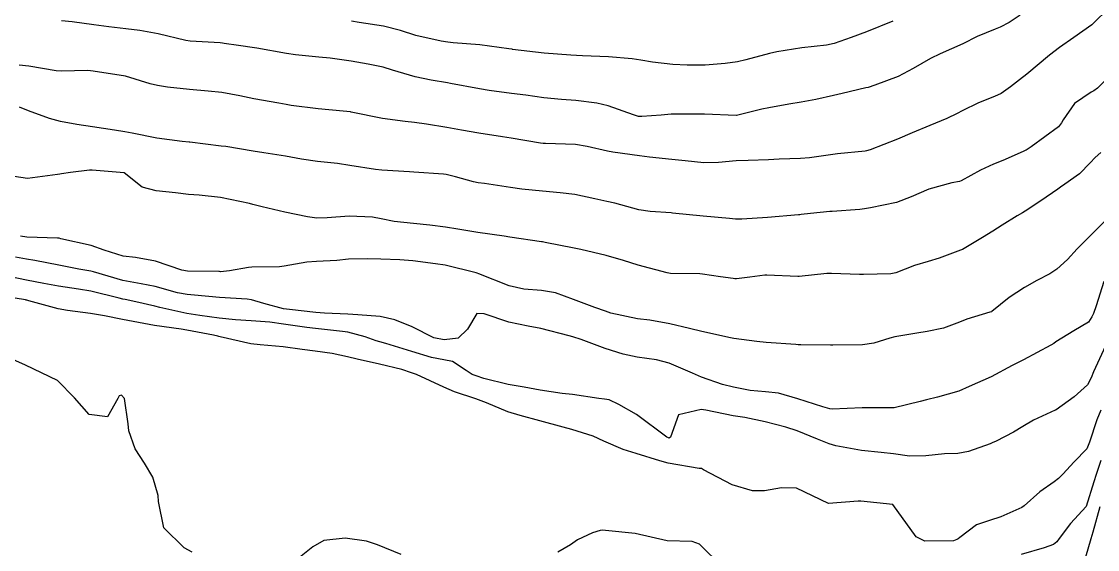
# Model space of a CAD drawing. Header units: metres. Extents: x 307586 to 320046, y 7427249 to 7434250.
# Drawn here: x 313745.7 to 313812.5, y 7433016.1 to 7433048.9 of the extents above; entities that cross this region are included whole.
import ezdxf

# ---------------------------------------------------------------- set-up
doc = ezdxf.new("R2010")
doc.units = ezdxf.units.M
doc.header["$MEASUREMENT"] = 0
doc.layers.add('Curvas de Nivel 1m', color=11, linetype='Continuous')
doc.layers.add('Curvas de Nivel 5m', color=15, linetype='Continuous')

msp = doc.modelspace()

# ---------------------------------------------------------------- linework, layer by layer
at = {"layer": 'Curvas de Nivel 1m', "flags": 128}
for points, elevation in [([(313813.244, 7433049.688), (313812.281, 7433048.739), (313812.192, 7433048.666), (313811.067, 7433047.868), (313810.178, 7433047.25), (313809.561, 7433046.769), (313808.161, 7433045.595), (313807.703, 7433045.249), (313807.127, 7433044.8), (313806.559, 7433044.394), (313806.144, 7433044.207), (313805.145, 7433043.813), (313804.13, 7433043.309), (313803.816, 7433043.147), (313803.175, 7433042.844), (313802.118, 7433042.401), (313801.025, 7433041.96), (313800.11, 7433041.568), (313798.415, 7433040.905), (313798.181, 7433040.829), (313798.101, 7433040.814), (313796.38, 7433040.646), (313796.098, 7433040.611), (313794.643, 7433040.396), (313794.094, 7433040.358), (313792.755, 7433040.309), (313792.092, 7433040.272), (313790.843, 7433040.242), (313790.091, 7433040.209), (313789.001, 7433040.104), (313788.089, 7433040.091), (313786.925, 7433040.207), (313786.092, 7433040.296), (313784.717, 7433040.441), (313784.095, 7433040.524), (313782.438, 7433040.755), (313782.099, 7433040.818), (313780.826, 7433041.113), (313780.104, 7433041.217), (313778.245, 7433041.289), (313778.104, 7433041.296), (313777.937, 7433041.319), (313776.107, 7433041.625), (313775.576, 7433041.708), (313774.11, 7433041.93), (313773.025, 7433042.119), (313772.114, 7433042.282), (313770.851, 7433042.497), (313770.117, 7433042.602), (313769.529, 7433042.661), (313768.119, 7433042.846), (313766.167, 7433043.245), (313766.123, 7433043.252), (313765.673, 7433043.295), (313764.124, 7433043.447), (313762.448, 7433043.657), (313762.127, 7433043.712), (313761.677, 7433043.795), (313760.13, 7433044.066), (313759.257, 7433044.243), (313758.134, 7433044.446), (313757.283, 7433044.541), (313756.135, 7433044.647), (313754.769, 7433044.791), (313754.137, 7433044.884), (313753.689, 7433044.988), (313752.143, 7433045.46), (313750.148, 7433045.788), (313749.818, 7433045.813), (313748.147, 7433045.789), (313747.842, 7433045.81), (313746.151, 7433046.081), (313745.538, 7433046.15)], 756), ([(313807.745, 7433049.249), (313807.057, 7433048.801), (313806.493, 7433048.504), (313806.189, 7433048.386), (313805.063, 7433047.942), (313804.179, 7433047.483), (313802.776, 7433046.851), (313802.17, 7433046.572), (313801.097, 7433045.938), (313800.159, 7433045.44), (313798.718, 7433044.902), (313798.286, 7433044.773), (313798.15, 7433044.738), (313796.675, 7433044.395), (313796.143, 7433044.277), (313795.051, 7433044.029), (313794.136, 7433043.851), (313793.365, 7433043.731), (313792.131, 7433043.513), (313791.696, 7433043.418), (313790.123, 7433043.034), (313790.093, 7433043.031), (313788.124, 7433043.117), (313788.037, 7433043.118), (313786.124, 7433043.119), (313786.057, 7433043.117), (313785.437, 7433043.057), (313784.234, 7433042.957), (313784.122, 7433042.958), (313784.026, 7433042.975), (313783.712, 7433043.076), (313782.131, 7433043.633), (313781.443, 7433043.798), (313780.136, 7433043.963), (313779.247, 7433044.023), (313778.138, 7433044.133), (313777.016, 7433044.285), (313776.141, 7433044.388), (313774.754, 7433044.574), (313774.145, 7433044.677), (313772.35, 7433045.016), (313772.15, 7433045.052), (313771.138, 7433045.23), (313770.155, 7433045.436), (313768.747, 7433045.85), (313768.16, 7433046.028), (313767.222, 7433046.22), (313766.164, 7433046.397), (313764.879, 7433046.59), (313764.163, 7433046.653), (313762.705, 7433046.792), (313762.166, 7433046.875), (313760.321, 7433047.208), (313760.171, 7433047.229), (313759.183, 7433047.375), (313758.285, 7433047.499), (313758.174, 7433047.52), (313758.029, 7433047.536), (313756.175, 7433047.644), (313755.902, 7433047.687), (313754.18, 7433048.108), (313753.049, 7433048.314), (313752.182, 7433048.413), (313751.123, 7433048.531), (313750.185, 7433048.652), (313748.846, 7433048.834), (313748.187, 7433048.916)], 757), ([(313799.818, 7433048.886), (313798.186, 7433048.228), (313797.236, 7433047.866), (313796.179, 7433047.499), (313795.711, 7433047.401), (313794.176, 7433047.227), (313792.62, 7433046.973), (313792.172, 7433046.868), (313790.685, 7433046.478), (313790.167, 7433046.367), (313789.42, 7433046.266), (313788.164, 7433046.159), (313787.051, 7433046.154), (313786.164, 7433046.192), (313784.896, 7433046.332), (313784.167, 7433046.46), (313783.633, 7433046.544), (313782.169, 7433046.666), (313780.545, 7433046.741), (313780.169, 7433046.75), (313779.813, 7433046.769), (313778.17, 7433046.908), (313776.206, 7433047.136), (313776.173, 7433047.143), (313775.979, 7433047.172), (313774.175, 7433047.406), (313772.51, 7433047.549), (313772.176, 7433047.576), (313771.762, 7433047.639), (313770.181, 7433048), (313769.229, 7433048.3), (313768.186, 7433048.584), (313766.672, 7433048.801), (313766.189, 7433048.886)], 758), ([(313812.751, 7433040.73), (313812.404, 7433040.43), (313812.093, 7433040.097), (313811.42, 7433039.409), (313810.511, 7433038.756), (313810.25, 7433038.58), (313810.07, 7433038.449), (313809.02, 7433037.733), (313808.056, 7433037.081), (313807.873, 7433036.974), (313807.549, 7433036.795), (313806.627, 7433036.224), (313806.043, 7433035.847), (313805.403, 7433035.452), (313804.352, 7433034.827), (313804.145, 7433034.715), (313804.03, 7433034.66), (313802.701, 7433034.171), (313802.019, 7433033.962), (313801.18, 7433033.704), (313800.009, 7433033.264), (313799.694, 7433033.198), (313798.007, 7433033.155), (313797.759, 7433033.16), (313796.007, 7433033.226), (313795.724, 7433033.216), (313794.004, 7433033.029), (313793.931, 7433033.024), (313792.005, 7433033.109), (313791.881, 7433033.105), (313790.949, 7433032.991), (313790.113, 7433032.888), (313790.002, 7433032.886), (313789.899, 7433032.899), (313789.116, 7433033.013), (313788.005, 7433033.179), (313787.844, 7433033.192), (313786.006, 7433033.224), (313785.804, 7433033.254), (313784.013, 7433033.731), (313783.086, 7433034.015), (313782.021, 7433034.328), (313780.436, 7433034.707), (313780.028, 7433034.791), (313778.224, 7433035.147), (313778.062, 7433035.179), (313778.033, 7433035.183), (313777.995, 7433035.189), (313776.036, 7433035.481), (313775.681, 7433035.529), (313774.039, 7433035.764), (313772.804, 7433035.972), (313772.042, 7433036.093), (313771.052, 7433036.22), (313770.044, 7433036.322), (313768.841, 7433036.456), (313768.046, 7433036.604), (313767.49, 7433036.711), (313766.048, 7433036.786), (313764.68, 7433036.67), (313764.046, 7433036.655), (313763.461, 7433036.733), (313762.05, 7433037.025), (313760.65, 7433037.354), (313760.054, 7433037.507), (313759.856, 7433037.561), (313758.059, 7433037.941), (313756.734, 7433038.074), (313756.06, 7433038.116), (313755.26, 7433038.219), (313754.062, 7433038.354), (313753.191, 7433038.57), (313752.073, 7433039.46), (313750.075, 7433039.63), (313749.921, 7433039.636), (313748.738, 7433039.493), (313748.174, 7433039.397), (313748.072, 7433039.385), (313747.93, 7433039.361), (313746.069, 7433039.107), (313744.242, 7433039.378)], 754), ([(313813.237, 7433036.722), (313812.041, 7433035.506), (313811.653, 7433035.128), (313811.288, 7433034.747), (313810.687, 7433034.09), (313810.014, 7433033.491), (313809.572, 7433033.204), (313808.78, 7433032.778), (313807.999, 7433032.351), (313807.059, 7433031.732), (313805.983, 7433030.865), (313805.949, 7433030.845), (313805.855, 7433030.811), (313804.426, 7433030.375), (313803.973, 7433030.201), (313802.984, 7433029.829), (313801.964, 7433029.606), (313801.315, 7433029.514), (313799.959, 7433029.282), (313799.642, 7433029.2), (313798.648, 7433028.9), (313797.952, 7433028.787), (313796.108, 7433028.772), (313795.951, 7433028.772), (313794.119, 7433028.781), (313793.951, 7433028.788), (313793.8, 7433028.801), (313791.952, 7433028.924), (313791.371, 7433028.986), (313789.956, 7433029.182), (313789.742, 7433029.217), (313787.962, 7433029.609), (313787.202, 7433029.8), (313785.969, 7433030.099), (313784.722, 7433030.312), (313783.973, 7433030.409), (313782.309, 7433030.764), (313781.979, 7433030.868), (313781.304, 7433031.107), (313779.988, 7433031.608), (313778.863, 7433032.008), (313777.993, 7433032.168), (313776.908, 7433032.246), (313775.996, 7433032.456), (313774.111, 7433033.189), (313774.004, 7433033.23), (313773.944, 7433033.25), (313772.011, 7433033.727), (313771.412, 7433033.826), (313770.014, 7433033.999), (313769.199, 7433034.065), (313768.016, 7433034.1), (313767.159, 7433034.13), (313766.015, 7433034.099), (313765.284, 7433034.027), (313764.013, 7433033.952), (313763.409, 7433033.922), (313762.008, 7433033.678), (313761.711, 7433033.638), (313760.005, 7433033.606), (313759.787, 7433033.58), (313758.624, 7433033.374), (313758.052, 7433033.33), (313758.002, 7433033.333), (313757.955, 7433033.333), (313756.002, 7433033.36), (313755.645, 7433033.414), (313754.008, 7433033.977), (313752.773, 7433034.211), (313752.011, 7433034.302), (313750.82, 7433034.667), (313750.018, 7433034.947), (313748.142, 7433035.379), (313748.022, 7433035.402), (313747.931, 7433035.41), (313746.022, 7433035.468), (313745.625, 7433035.534)], 753), ([(313812.944, 7433032.726), (313812.457, 7433031.203), (313812.285, 7433030.735), (313812.194, 7433030.522), (313811.975, 7433030.193), (313811.066, 7433029.649), (313809.956, 7433028.964), (313809.837, 7433028.88), (313809.653, 7433028.765), (313807.944, 7433027.85), (313807.24, 7433027.497), (313805.933, 7433026.81), (313804.56, 7433026.19), (313803.924, 7433025.919), (313802.601, 7433025.531), (313801.918, 7433025.363), (313801.521, 7433025.26), (313799.913, 7433024.88), (313797.95, 7433024.872), (313797.912, 7433024.869), (313796.053, 7433024.786), (313795.911, 7433024.808), (313795.482, 7433024.934), (313793.918, 7433025.43), (313792.73, 7433025.777), (313791.922, 7433025.874), (313790.958, 7433025.955), (313789.924, 7433026.149), (313789.244, 7433026.328), (313787.93, 7433026.781), (313787.37, 7433027.036), (313785.939, 7433027.659), (313785.149, 7433027.85), (313783.942, 7433028.028), (313783.064, 7433028.203), (313781.948, 7433028.559), (313780.46, 7433029.115), (313779.955, 7433029.286), (313779.724, 7433029.356), (313777.963, 7433029.808), (313777.167, 7433029.95), (313775.968, 7433030.202), (313774.443, 7433030.718), (313773.976, 7433030.724), (313773.408, 7433029.751), (313772.819, 7433029.207), (313771.952, 7433029.1), (313771.302, 7433029.227), (313769.963, 7433029.911), (313768.88, 7433030.34), (313767.972, 7433030.547), (313766.595, 7433030.659), (313765.974, 7433030.693), (313764.52, 7433030.759), (313763.975, 7433030.794), (313762.339, 7433030.973), (313761.978, 7433031.032), (313760.745, 7433031.352), (313759.985, 7433031.587), (313759.721, 7433031.627), (313757.986, 7433031.721), (313756.447, 7433031.862), (313755.988, 7433031.91), (313755.385, 7433032.02), (313753.993, 7433032.4), (313753.121, 7433032.57), (313751.996, 7433032.78), (313750.158, 7433033.322), (313750.002, 7433033.362), (313749.26, 7433033.487), (313748.005, 7433033.734), (313746.515, 7433034.029), (313746.009, 7433034.103), (313745.321, 7433034.225)], 752), ([(313813.04, 7433028.724), (313812.304, 7433027.102), (313812.15, 7433026.737), (313811.929, 7433026.311), (313811.102, 7433025.567), (313809.971, 7433024.759), (313809.935, 7433024.738), (313809.912, 7433024.73), (313808.566, 7433024.117), (313807.897, 7433023.708), (313807.323, 7433023.364), (313806.237, 7433022.806), (313805.999, 7433022.692), (313805.881, 7433022.639), (313804.538, 7433022.162), (313803.875, 7433022.04), (313803.045, 7433022.013), (313801.873, 7433021.895), (313800.861, 7433021.882), (313799.874, 7433022.023), (313799.093, 7433022.11), (313797.876, 7433022.227), (313796.282, 7433022.523), (313795.88, 7433022.633), (313795.149, 7433022.937), (313793.891, 7433023.457), (313793.183, 7433023.672), (313791.898, 7433023.998), (313790.628, 7433024.266), (313789.904, 7433024.381), (313788.209, 7433024.724), (313787.909, 7433024.777), (313786.504, 7433024.444), (313786.014, 7433023.049), (313785.931, 7433023.001), (313785.882, 7433023.006), (313785.792, 7433023.051), (313783.904, 7433024.464), (313782.804, 7433025.087), (313782.193, 7433025.373), (313781.916, 7433025.422), (313781.565, 7433025.455), (313779.919, 7433025.709), (313779.281, 7433025.765), (313777.921, 7433025.97), (313776.925, 7433026.157), (313775.924, 7433026.322), (313774.411, 7433026.703), (313773.93, 7433026.857), (313773.69, 7433026.953), (313773.328, 7433027.199), (313772.477, 7433027.75), (313771.939, 7433027.864), (313771.16, 7433028.009), (313769.944, 7433028.371), (313768.327, 7433028.878), (313767.95, 7433028.981), (313767.727, 7433029.04), (313767.045, 7433029.274), (313765.957, 7433029.572), (313765.627, 7433029.624), (313763.96, 7433029.801), (313763.412, 7433029.868), (313761.964, 7433030.065), (313761.124, 7433030.19), (313759.967, 7433030.283), (313758.997, 7433030.341), (313757.969, 7433030.45), (313756.769, 7433030.6), (313755.973, 7433030.738), (313754.291, 7433031.114), (313753.979, 7433031.18), (313752.805, 7433031.448), (313752.128, 7433031.601), (313751.985, 7433031.631), (313751.757, 7433031.69), (313749.989, 7433032.119), (313749.225, 7433032.254), (313747.992, 7433032.427), (313747.07, 7433032.59), (313745.996, 7433032.806), (313744.413, 7433033.132)], 751), ([(313756.305, 7433015.909), (313755.801, 7433016.174), (313754.528, 7433017.423), (313754.198, 7433019.057), (313754.192, 7433019.426), (313753.85, 7433020.567), (313753.339, 7433021.438), (313752.749, 7433022.324), (313752.361, 7433023.453), (313752.311, 7433023.878), (313752.085, 7433025.457), (313751.906, 7433025.655), (313751.756, 7433025.611), (313751.668, 7433025.462), (313751.042, 7433024.318), (313749.893, 7433024.471), (313748.985, 7433025.489), (313747.919, 7433026.57), (313745.933, 7433027.53), (313743.941, 7433028.406)], 749), ([(313812.743, 7433021.598), (313812.466, 7433020.731), (313812.313, 7433020.276), (313811.833, 7433018.74), (313810.87, 7433017.702), (313810.153, 7433016.757), (313810.011, 7433016.558), (313809.809, 7433016.38), (313809.219, 7433016.181), (313807.803, 7433015.766)], 749), ([(313812.689, 7433018.727), (313812.247, 7433017.163), (313812.133, 7433016.735), (313811.802, 7433015.604)], 748), ([(313789.242, 7433015.006), (313787.807, 7433016.403), (313787.364, 7433016.582), (313785.809, 7433016.622), (313783.813, 7433017.07), (313781.985, 7433017.268), (313781.815, 7433017.288), (313781.648, 7433017.268), (313781.167, 7433017.106), (313780.24, 7433016.685), (313779.805, 7433016.366), (313779.023, 7433015.905)], 749), ([(313769.282, 7433015.762), (313767.804, 7433016.363), (313767.13, 7433016.594), (313765.808, 7433016.785), (313764.476, 7433016.634), (313763.802, 7433016.235), (313762.65, 7433015.327)], 749)]:
    msp.add_lwpolyline(points, dxfattribs=dict(at, elevation=elevation))
at = {"layer": 'Curvas de Nivel 5m', "flags": 128}
for points, elevation in [([(313814.169, 7433046.36), (313812.537, 7433044.734), (313812.322, 7433044.566), (313812.149, 7433044.48), (313811.108, 7433043.78), (313810.399, 7433042.757), (313810.308, 7433042.571), (313810.119, 7433042.334), (313808.413, 7433041.092), (313808.104, 7433040.882), (313808.045, 7433040.849), (313807.925, 7433040.792), (313806.666, 7433040.233), (313806.091, 7433039.998), (313805.263, 7433039.641), (313804.075, 7433038.981), (313803.969, 7433038.937), (313803.499, 7433038.839), (313802.069, 7433038.444), (313800.966, 7433037.969), (313800.06, 7433037.628), (313798.444, 7433037.291), (313798.056, 7433037.222), (313797.78, 7433037.188), (313796.054, 7433037.077), (313795.916, 7433037.07), (313794.72, 7433036.943), (313794.128, 7433036.873), (313794.052, 7433036.87), (313793.961, 7433036.86), (313792.05, 7433036.685), (313790.445, 7433036.6), (313790.049, 7433036.6), (313789.672, 7433036.628), (313788.05, 7433036.786), (313786.128, 7433036.973), (313786.052, 7433036.983), (313784.75, 7433037.063), (313784.054, 7433037.17), (313782.55, 7433037.585), (313782.059, 7433037.693), (313781.316, 7433037.851), (313780.063, 7433038.113), (313779.16, 7433038.229), (313778.065, 7433038.336), (313776.768, 7433038.461), (313776.067, 7433038.558), (313774.452, 7433038.803), (313774.07, 7433038.851), (313773.78, 7433038.904), (313772.648, 7433039.211), (313772.075, 7433039.364), (313771.908, 7433039.389), (313770.077, 7433039.514), (313769.789, 7433039.533), (313768.078, 7433039.632), (313767.684, 7433039.669), (313766.083, 7433039.931), (313765.33, 7433040.052), (313764.086, 7433040.178), (313763.088, 7433040.325), (313762.09, 7433040.505), (313760.738, 7433040.709), (313760.095, 7433040.815), (313758.382, 7433041.093), (313758.099, 7433041.131), (313756.146, 7433041.366), (313756.102, 7433041.371), (313755.681, 7433041.414), (313754.105, 7433041.621), (313752.575, 7433041.921), (313752.108, 7433042.004), (313751.468, 7433042.108), (313750.111, 7433042.333), (313749.125, 7433042.478), (313748.114, 7433042.657), (313747.439, 7433042.833), (313746.121, 7433043.321), (313745.566, 7433043.536)], 755), ([(313812.747, 7433024.727), (313812.496, 7433024.139), (313812.047, 7433022.738), (313811.879, 7433022.334), (313811.087, 7433021.532), (313810.391, 7433020.755), (313810.126, 7433020.49), (313809.856, 7433020.288), (313808.961, 7433019.659), (313807.986, 7433018.788), (313807.832, 7433018.685), (313806.528, 7433018.101), (313805.824, 7433017.888), (313805.023, 7433017.615), (313803.999, 7433016.828), (313803.891, 7433016.751), (313803.812, 7433016.709), (313803.602, 7433016.624), (313801.81, 7433016.593), (313801.281, 7433016.865), (313799.833, 7433018.88), (313797.835, 7433019.072), (313797.674, 7433019.073), (313795.833, 7433018.93), (313793.847, 7433019.88), (313792.901, 7433019.911), (313791.844, 7433019.728), (313791.1, 7433019.732), (313789.849, 7433020.084), (313788.056, 7433021.027), (313787.938, 7433021.103), (313787.864, 7433021.107), (313787.79, 7433021.105), (313785.867, 7433021.432), (313785.345, 7433021.579), (313783.873, 7433022.031), (313783.071, 7433022.278), (313781.88, 7433022.81), (313781.201, 7433023.107), (313779.889, 7433023.536), (313779.336, 7433023.68), (313777.897, 7433024.073), (313776.669, 7433024.391), (313775.905, 7433024.617), (313774.585, 7433025.183), (313773.915, 7433025.426), (313772.586, 7433025.876), (313771.922, 7433026.166), (313770.227, 7433026.94), (313769.931, 7433027.055), (313769.32, 7433027.246), (313767.936, 7433027.58), (313766.55, 7433027.892), (313765.941, 7433028.049), (313764.985, 7433028.257), (313763.944, 7433028.392), (313763.12, 7433028.497), (313761.946, 7433028.665), (313760.52, 7433028.782), (313759.948, 7433028.854), (313758.039, 7433029.293), (313757.952, 7433029.306), (313757.89, 7433029.318), (313757.623, 7433029.385), (313755.957, 7433029.7), (313755.616, 7433029.755), (313753.961, 7433029.997), (313753.295, 7433030.108), (313751.966, 7433030.361), (313750.852, 7433030.589), (313749.972, 7433030.738), (313748.551, 7433030.917), (313747.976, 7433031.024), (313746.146, 7433031.528), (313746.016, 7433031.562), (313745.983, 7433031.567), (313745.937, 7433031.577), (313743.986, 7433031.897)], 750)]:
    msp.add_lwpolyline(points, dxfattribs=dict(at, elevation=elevation))

doc.saveas('drawing.dxf')
